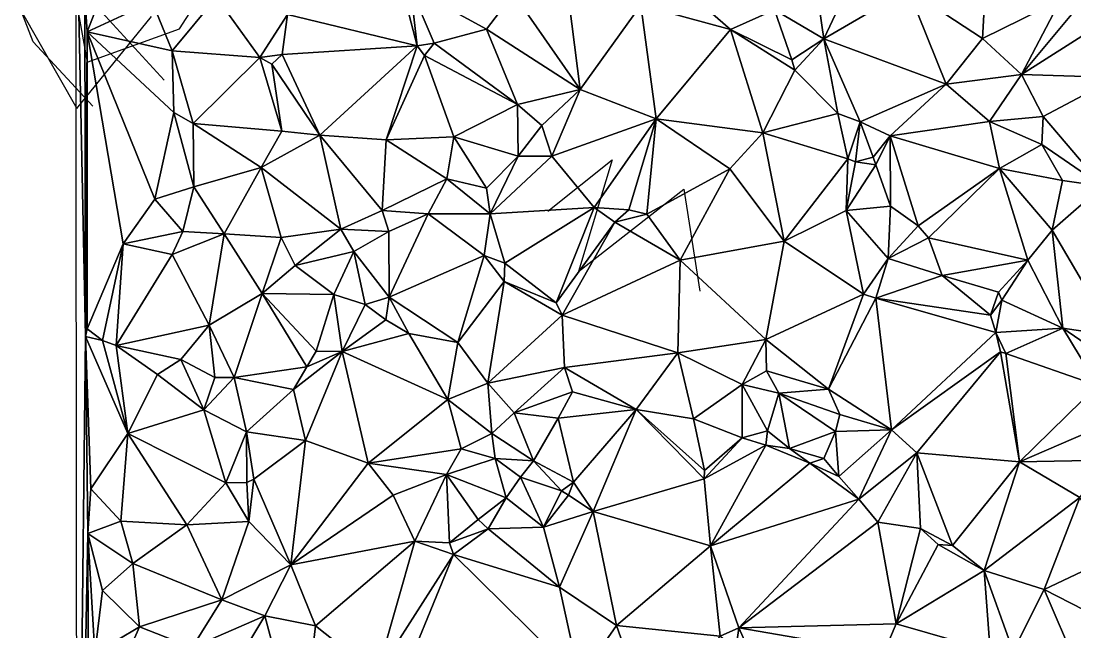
# Model space of a CAD drawing. Header units: metres. Extents: x -15.6 to 15.8, y -15.7 to 15.5.
# Drawn here: x -15.62 to -3.07, y -6.29 to 0.99 of the extents above; entities that cross this region are included whole.
import ezdxf

# ---------------------------------------------------------------- set-up
doc = ezdxf.new("R2010")
doc.units = ezdxf.units.M
doc.layers.add('CRACKS', color=1, linetype='Continuous')
doc.layers.add('STREET_MESH', color=7, linetype='Continuous')

msp = doc.modelspace()

# ---------------------------------------------------------------- linework, layer by layer
at = {"layer": 'CRACKS'}
for points in [[(-13.918, 0.284, 0.1), (-15.008, 1.481, 0.1), (-14.834, 0.501, 0.1), (-13.737, 0.897, 0.1), (-13.249, 1.651, 0.1)], [(-14.766, -0.023, 0.1), (-15.48, 0.744, 0.1), (-15.622, 1.111, 0.1), (-14.958, -0.052, 0.1), (-14.069, 1.044, 0.1)], [(-9.346, -1.275, 0.1), (-8.58, -0.662, 0.1), (-8.981, -1.993, 0.1), (-7.727, -1.015, 0.1), (-7.537, -2.227, 0.1)]]:
    msp.add_polyline3d(points, dxfattribs=at)
at = {"layer": 'STREET_MESH'}
for points in [[(-14.957, -11.938), (-14.855, -2.77), (-14.976, 3.013)], [(-14.855, -2.77), (-14.863, 1.282), (-14.976, 3.013)], [(-9.758, 1.317), (-8.963, 0.175), (-9.163, 1.745)], [(-8.963, 0.175), (-8.239, 1.179), (-9.163, 1.745)], [(-6.649, 1.125), (-6.059, 0.778), (-6.188, 1.654)], [(-6.188, 1.654), (-6.059, 0.778), (-5.711, 1.522)], [(-5.711, 1.522), (-6.059, 0.778), (-5.056, 1.366)], [(-4.122, 1.631), (-5.056, 1.366), (-4.17, 0.782)], [(-3.239, 1.239), (-4.122, 1.631), (-4.17, 0.782)], [(-12.449, 1.068), (-10.906, 0.695), (-11.095, 1.43)], [(-10.906, 0.695), (-10.985, 1.389), (-11.095, 1.43)], [(-10.08, 0.894), (-10.985, 1.389), (-10.701, 0.726)], [(-10.985, 1.389), (-10.906, 0.695), (-10.701, 0.726)], [(-9.758, 1.317), (-10.985, 1.389), (-10.08, 0.894)], [(-14.659, 1.313), (-14.863, 1.282), (-14.837, 0.86)], [(-14.863, 1.282), (-14.855, -2.77), (-14.837, 0.86)], [(-14.062, 1.221), (-14.659, 1.313), (-14.837, 0.86)], [(-14.062, 1.221), (-13.823, 0.634), (-13.294, 1.277)], [(-13.823, 0.634), (-12.778, 0.558), (-13.294, 1.277)], [(-12.778, 0.558), (-12.449, 1.068), (-13.294, 1.277)], [(-8.963, 0.175), (-9.758, 1.317), (-10.08, 0.894)], [(-7.655, 1.316), (-8.239, 1.179), (-7.173, 0.89)], [(-7.655, 1.316), (-7.173, 0.89), (-6.649, 1.125)], [(-6.059, 0.778), (-4.604, 0.238), (-5.056, 1.366)], [(-5.056, 1.366), (-4.604, 0.238), (-4.17, 0.782)], [(-13.823, 0.634), (-14.062, 1.221), (-14.837, 0.86)], [(-8.239, 1.179), (-8.963, 0.175), (-8.057, -0.174)], [(-7.173, 0.89), (-8.239, 1.179), (-8.057, -0.174)], [(-3.704, 0.352), (-3.239, 1.239), (-4.17, 0.782)], [(-3.704, 0.352), (-3.032, 1.162), (-3.239, 1.239)], [(-3.032, 1.162), (-3.704, 0.352), (-2.822, 0.913)], [(-12.449, 1.068), (-12.778, 0.558), (-12.511, 0.59)], [(-10.906, 0.695), (-12.449, 1.068), (-12.511, 0.59)], [(-7.173, 0.89), (-6.441, 0.53), (-6.649, 1.125)], [(-6.441, 0.53), (-6.059, 0.778), (-6.649, 1.125)], [(-10.08, 0.894), (-10.701, 0.726), (-9.708, -0.006)], [(-8.963, 0.175), (-10.08, 0.894), (-9.708, -0.006)], [(-7.173, 0.89), (-8.057, -0.174), (-6.788, -0.342)], [(-6.404, 0.404), (-7.173, 0.89), (-6.788, -0.342)], [(-6.404, 0.404), (-6.441, 0.53), (-7.173, 0.89)], [(-2.822, 0.913), (-3.704, 0.352), (-2.569, 0.316)], [(-14.855, -2.77), (-14.836, -2.676), (-14.837, 0.86)], [(-14.837, 0.86), (-14.405, -1.663), (-14.029, -1.133)], [(-13.803, -0.1), (-14.837, 0.86), (-14.029, -1.133)], [(-14.836, -2.676), (-14.405, -1.663), (-14.837, 0.86)], [(-13.803, -0.1), (-13.823, 0.634), (-14.837, 0.86)], [(-6.441, 0.53), (-6.404, 0.404), (-6.059, 0.778)], [(-6.404, 0.404), (-5.893, -0.11), (-6.059, 0.778)], [(-6.059, 0.778), (-5.626, -0.211), (-4.604, 0.238)], [(-6.059, 0.778), (-5.893, -0.11), (-5.626, -0.211)], [(-4.604, 0.238), (-3.704, 0.352), (-4.17, 0.782)], [(-13.572, -0.231), (-13.823, 0.634), (-13.803, -0.1)], [(-12.778, 0.558), (-13.823, 0.634), (-13.572, -0.231)], [(-12.065, -0.368), (-10.906, 0.695), (-12.511, 0.59)], [(-11.275, -0.424), (-10.906, 0.695), (-12.065, -0.368)], [(-10.817, 0.581), (-10.906, 0.695), (-11.275, -0.424)], [(-10.906, 0.695), (-10.817, 0.581), (-10.701, 0.726)], [(-10.701, 0.726), (-10.817, 0.581), (-9.708, -0.006)], [(-12.517, -0.321), (-12.778, 0.558), (-13.572, -0.231)], [(-12.778, 0.558), (-12.636, 0.475), (-12.511, 0.59)], [(-12.778, 0.558), (-12.517, -0.321), (-12.636, 0.475)], [(-12.636, 0.475), (-12.065, -0.368), (-12.511, 0.59)], [(-10.469, -0.391), (-10.817, 0.581), (-11.275, -0.424)], [(-10.817, 0.581), (-10.469, -0.391), (-9.708, -0.006)], [(-12.517, -0.321), (-12.065, -0.368), (-12.636, 0.475)], [(-5.893, -0.11), (-6.404, 0.404), (-6.788, -0.342)], [(-4.604, 0.238), (-4.087, -0.207), (-3.704, 0.352)], [(-3.704, 0.352), (-4.087, -0.207), (-3.448, -0.148)], [(-3.704, 0.352), (-3.448, -0.148), (-2.569, 0.316)], [(-3.448, -0.148), (-2.741, -0.976), (-2.569, 0.316)], [(-9.418, -0.253), (-8.963, 0.175), (-9.708, -0.006)], [(-8.963, 0.175), (-9.418, -0.253), (-9.299, -0.619)], [(-8.963, 0.175), (-9.299, -0.619), (-8.057, -0.174)], [(-5.626, -0.211), (-5.269, -0.379), (-4.604, 0.238)], [(-4.604, 0.238), (-5.269, -0.379), (-4.087, -0.207)], [(-13.566, -0.984), (-13.803, -0.1), (-14.029, -1.133)], [(-13.566, -0.984), (-13.572, -0.231), (-13.803, -0.1)], [(-10.469, -0.391), (-9.7, -0.618), (-9.708, -0.006)], [(-9.7, -0.618), (-9.418, -0.253), (-9.708, -0.006)], [(-5.775, -0.651), (-5.893, -0.11), (-6.788, -0.342)], [(-5.626, -0.211), (-5.893, -0.11), (-5.775, -0.651)], [(-13.566, -0.984), (-12.764, -0.756), (-13.572, -0.231)], [(-12.764, -0.756), (-12.517, -0.321), (-13.572, -0.231)], [(-9.299, -0.619), (-8.794, -1.23), (-8.057, -0.174)], [(-8.794, -1.23), (-8.384, -1.261), (-8.057, -0.174)], [(-8.384, -1.261), (-8.168, -1.312), (-8.057, -0.174)], [(-8.168, -1.312), (-7.18, -0.772), (-8.057, -0.174)], [(-8.057, -0.174), (-7.18, -0.772), (-6.788, -0.342)], [(-5.683, -0.687), (-5.626, -0.211), (-5.775, -0.651)], [(-5.683, -0.687), (-5.474, -0.633), (-5.626, -0.211)], [(-5.626, -0.211), (-5.474, -0.633), (-5.269, -0.379)], [(-5.269, -0.379), (-3.968, -0.767), (-4.087, -0.207)], [(-4.087, -0.207), (-3.463, -0.481), (-3.448, -0.148)], [(-3.968, -0.767), (-3.463, -0.481), (-4.087, -0.207)], [(-3.448, -0.148), (-3.463, -0.481), (-2.741, -0.976)], [(-12.065, -0.368), (-12.517, -0.321), (-12.764, -0.756)], [(-11.812, -1.49), (-12.065, -0.368), (-12.764, -0.756)], [(-11.323, -1.266), (-12.065, -0.368), (-11.812, -1.49)], [(-11.323, -1.266), (-11.275, -0.424), (-12.065, -0.368)], [(-9.418, -0.253), (-9.7, -0.618), (-9.299, -0.619)], [(-7.18, -0.772), (-6.534, -1.631), (-6.788, -0.342)], [(-6.534, -1.631), (-5.775, -0.651), (-6.788, -0.342)], [(-11.323, -1.266), (-10.55, -0.889), (-11.275, -0.424)], [(-10.55, -0.889), (-10.469, -0.391), (-11.275, -0.424)], [(-10.55, -0.889), (-10.08, -1), (-10.469, -0.391)], [(-10.08, -1), (-9.7, -0.618), (-10.469, -0.391)], [(-5.474, -0.633), (-5.439, -0.724), (-5.269, -0.379)], [(-5.269, -0.379), (-5.439, -0.724), (-5.267, -1.215)], [(-4.938, -1.45), (-5.269, -0.379), (-5.267, -1.215)], [(-4.938, -1.45), (-3.968, -0.767), (-5.269, -0.379)], [(-3.463, -0.481), (-3.968, -0.767), (-3.217, -0.909)], [(-3.463, -0.481), (-3.217, -0.909), (-2.741, -0.976)], [(-10.08, -1), (-10.035, -1.309), (-9.7, -0.618)], [(-9.7, -0.618), (-10.035, -1.309), (-9.299, -0.619)], [(-10.035, -1.309), (-8.794, -1.23), (-9.299, -0.619)], [(-5.794, -1.268), (-5.775, -0.651), (-6.534, -1.631)], [(-5.794, -1.268), (-5.683, -0.687), (-5.775, -0.651)], [(-5.683, -0.687), (-5.794, -1.268), (-5.439, -0.724)], [(-5.439, -0.724), (-5.794, -1.268), (-5.267, -1.215)], [(-5.474, -0.633), (-5.683, -0.687), (-5.439, -0.724)], [(-13.566, -0.984), (-13.203, -1.546), (-12.764, -0.756)], [(-12.764, -0.756), (-13.203, -1.546), (-12.525, -1.59)], [(-11.812, -1.49), (-12.764, -0.756), (-12.525, -1.59)], [(-7.77, -1.861), (-7.18, -0.772), (-8.168, -1.312)], [(-7.18, -0.772), (-7.77, -1.861), (-6.534, -1.631)], [(-3.968, -0.767), (-4.938, -1.45), (-4.815, -1.594)], [(-3.63, -1.861), (-3.968, -0.767), (-4.815, -1.594)], [(-3.217, -0.909), (-3.968, -0.767), (-3.339, -1.503)], [(-3.968, -0.767), (-3.63, -1.861), (-3.339, -1.503)], [(-13.697, -1.519), (-13.566, -0.984), (-14.029, -1.133)], [(-13.697, -1.519), (-13.203, -1.546), (-13.566, -0.984)], [(-10.772, -1.309), (-10.55, -0.889), (-11.323, -1.266)], [(-10.55, -0.889), (-10.772, -1.309), (-10.035, -1.309)], [(-10.08, -1), (-10.55, -0.889), (-10.035, -1.309)], [(-3.217, -0.909), (-3.339, -1.503), (-2.741, -0.976)], [(-3.339, -1.503), (-2.603, -2.76), (-2.741, -0.976)], [(-14.405, -1.663), (-13.697, -1.519), (-14.029, -1.133)], [(-10.035, -1.309), (-9.861, -1.897), (-8.794, -1.23)], [(-9.861, -1.897), (-9.249, -2.368), (-8.794, -1.23)], [(-9.249, -2.368), (-8.551, -1.405), (-8.794, -1.23)], [(-8.551, -1.405), (-8.384, -1.261), (-8.794, -1.23)], [(-5.794, -1.268), (-5.295, -1.84), (-5.267, -1.215)], [(-5.295, -1.84), (-4.938, -1.45), (-5.267, -1.215)], [(-11.241, -1.516), (-11.323, -1.266), (-11.812, -1.49)], [(-11.241, -1.516), (-10.772, -1.309), (-11.323, -1.266)], [(-10.772, -1.309), (-11.241, -1.516), (-11.238, -2.299)], [(-10.106, -1.805), (-10.772, -1.309), (-11.238, -2.299)], [(-10.772, -1.309), (-10.106, -1.805), (-10.035, -1.309)], [(-10.035, -1.309), (-10.106, -1.805), (-9.861, -1.897)], [(-8.384, -1.261), (-8.551, -1.405), (-8.168, -1.312)], [(-8.551, -1.405), (-7.77, -1.861), (-8.168, -1.312)], [(-5.586, -2.265), (-5.794, -1.268), (-6.534, -1.631)], [(-5.295, -1.84), (-5.794, -1.268), (-5.586, -2.265)], [(-12.356, -1.923), (-11.812, -1.49), (-12.525, -1.59)], [(-12.356, -1.923), (-11.659, -1.757), (-11.812, -1.49)], [(-11.659, -1.757), (-11.241, -1.516), (-11.812, -1.49)], [(-9.175, -2.516), (-8.551, -1.405), (-9.249, -2.368)], [(-8.551, -1.405), (-9.175, -2.516), (-7.77, -1.861)], [(-4.938, -1.45), (-5.295, -1.84), (-4.815, -1.594)], [(-3.63, -1.861), (-3.213, -2.669), (-3.339, -1.503)], [(-3.339, -1.503), (-3.213, -2.669), (-2.603, -2.76)], [(-13.822, -1.792), (-13.697, -1.519), (-14.405, -1.663)], [(-13.203, -1.546), (-13.697, -1.519), (-13.822, -1.792)], [(-13.383, -2.635), (-13.203, -1.546), (-13.822, -1.792)], [(-13.203, -1.546), (-13.383, -2.635), (-12.751, -2.255)], [(-13.203, -1.546), (-12.751, -2.255), (-12.525, -1.59)], [(-12.751, -2.255), (-12.356, -1.923), (-12.525, -1.59)], [(-11.241, -1.516), (-11.659, -1.757), (-11.238, -2.299)], [(-6.534, -1.631), (-7.77, -1.861), (-6.749, -2.804)], [(-5.586, -2.265), (-6.534, -1.631), (-6.749, -2.804)], [(-4.815, -1.594), (-5.295, -1.84), (-4.65, -2.043)], [(-3.63, -1.861), (-4.815, -1.594), (-4.65, -2.043)], [(-14.836, -2.676), (-14.654, -2.815), (-14.405, -1.663)], [(-14.654, -2.815), (-14.489, -2.878), (-14.405, -1.663)], [(-14.489, -2.878), (-13.822, -1.792), (-14.405, -1.663)], [(-11.897, -2.27), (-11.659, -1.757), (-12.356, -1.923)], [(-11.523, -2.387), (-11.659, -1.757), (-11.897, -2.27)], [(-11.659, -1.757), (-11.523, -2.387), (-11.238, -2.299)], [(-14.489, -2.878), (-13.383, -2.635), (-13.822, -1.792)], [(-10.421, -2.839), (-10.106, -1.805), (-11.238, -2.299)], [(-9.868, -2.112), (-10.106, -1.805), (-10.421, -2.839)], [(-10.106, -1.805), (-9.868, -2.112), (-9.861, -1.897)], [(-7.77, -1.861), (-9.175, -2.516), (-7.8, -2.965)], [(-7.77, -1.861), (-7.8, -2.965), (-6.749, -2.804)], [(-5.441, -2.313), (-5.295, -1.84), (-5.586, -2.265)], [(-5.295, -1.84), (-5.441, -2.313), (-4.65, -2.043)], [(-3.978, -2.241), (-3.63, -1.861), (-4.65, -2.043)], [(-3.94, -2.337), (-3.63, -1.861), (-3.978, -2.241)], [(-3.63, -1.861), (-3.94, -2.337), (-3.213, -2.669)], [(-11.897, -2.27), (-12.356, -1.923), (-12.751, -2.255)], [(-9.868, -2.112), (-9.249, -2.368), (-9.861, -1.897)], [(-9.868, -2.112), (-10.421, -2.839), (-10.064, -3.326)], [(-9.175, -2.516), (-9.868, -2.112), (-10.064, -3.326)], [(-9.868, -2.112), (-9.175, -2.516), (-9.249, -2.368)], [(-5.441, -2.313), (-4.074, -2.514), (-4.65, -2.043)], [(-4.074, -2.514), (-3.978, -2.241), (-4.65, -2.043)], [(-12.751, -2.255), (-13.383, -2.635), (-13.085, -3.259)], [(-12.219, -3.132), (-12.751, -2.255), (-13.085, -3.259)], [(-12.751, -2.255), (-12.219, -3.132), (-12.106, -2.944)], [(-11.897, -2.27), (-12.751, -2.255), (-12.106, -2.944)], [(-4.074, -2.514), (-3.94, -2.337), (-3.978, -2.241)], [(-11.799, -2.946), (-11.897, -2.27), (-12.106, -2.944)], [(-11.523, -2.387), (-11.897, -2.27), (-11.799, -2.946)], [(-11.238, -2.299), (-11.523, -2.387), (-11.277, -2.572)], [(-11.238, -2.299), (-11.277, -2.572), (-11.003, -2.735)], [(-10.421, -2.839), (-11.238, -2.299), (-11.003, -2.735)], [(-6.005, -3.397), (-5.586, -2.265), (-6.749, -2.804)], [(-5.441, -2.313), (-5.586, -2.265), (-6.005, -3.397)], [(-5.254, -3.881), (-5.441, -2.313), (-6.005, -3.397)], [(-5.441, -2.313), (-4.01, -2.721), (-4.074, -2.514)], [(-4.01, -2.721), (-5.441, -2.313), (-5.254, -3.881)], [(-4.074, -2.514), (-4.01, -2.721), (-3.94, -2.337)], [(-3.94, -2.337), (-4.01, -2.721), (-3.213, -2.669)], [(-11.277, -2.572), (-11.523, -2.387), (-11.799, -2.946)], [(-13.383, -2.635), (-14.489, -2.878), (-13.718, -3.042)], [(-13.313, -3.258), (-13.383, -2.635), (-13.718, -3.042)], [(-13.383, -2.635), (-13.313, -3.258), (-13.085, -3.259)], [(-11.277, -2.572), (-11.799, -2.946), (-11.003, -2.735)], [(-9.175, -2.516), (-10.064, -3.326), (-9.148, -3.137)], [(-7.8, -2.965), (-9.175, -2.516), (-9.148, -3.137)], [(-14.654, -2.815), (-14.836, -2.676), (-14.855, -2.77)], [(-11.799, -2.946), (-10.537, -3.521), (-11.003, -2.735)], [(-10.537, -3.521), (-10.421, -2.839), (-11.003, -2.735)], [(-4.01, -2.721), (-5.254, -3.881), (-3.955, -2.95)], [(-3.213, -2.669), (-4.01, -2.721), (-3.893, -2.973)], [(-4.01, -2.721), (-3.955, -2.95), (-3.893, -2.973)], [(-2.802, -3.354), (-3.213, -2.669), (-3.893, -2.973)], [(-2.603, -2.76), (-3.213, -2.669), (-2.873, -2.904)], [(-3.213, -2.669), (-2.802, -3.354), (-2.873, -2.904)], [(-14.829, -5.116), (-14.855, -2.77), (-14.957, -11.938)], [(-14.79, -4.584), (-14.855, -2.77), (-14.829, -5.116)], [(-14.79, -4.584), (-14.352, -3.924), (-14.855, -2.77)], [(-14.352, -3.924), (-14.654, -2.815), (-14.855, -2.77)], [(-14.489, -2.878), (-14.654, -2.815), (-14.352, -3.924)], [(-13.996, -3.222), (-14.489, -2.878), (-14.352, -3.924)], [(-14.489, -2.878), (-13.996, -3.222), (-13.718, -3.042)], [(-10.421, -2.839), (-10.537, -3.521), (-10.064, -3.326)], [(-7.8, -2.965), (-7.033, -3.342), (-6.749, -2.804)], [(-7.033, -3.342), (-6.744, -3.178), (-6.749, -2.804)], [(-6.744, -3.178), (-6.005, -3.397), (-6.749, -2.804)], [(-11.799, -2.946), (-12.377, -3.4), (-12.233, -4.008)], [(-12.219, -3.132), (-12.377, -3.4), (-11.799, -2.946)], [(-11.488, -4.277), (-11.799, -2.946), (-12.233, -4.008)], [(-12.219, -3.132), (-11.799, -2.946), (-12.106, -2.944)], [(-11.488, -4.277), (-10.537, -3.521), (-11.799, -2.946)], [(-8.295, -3.64), (-7.8, -2.965), (-9.148, -3.137)], [(-8.295, -3.64), (-7.611, -3.751), (-7.8, -2.965)], [(-7.611, -3.751), (-7.033, -3.342), (-7.8, -2.965)], [(-3.955, -2.95), (-5.254, -3.881), (-4.951, -4.157)], [(-3.728, -4.264), (-3.955, -2.95), (-4.951, -4.157)], [(-3.955, -2.95), (-3.728, -4.264), (-3.893, -2.973)], [(-3.728, -4.264), (-2.802, -3.354), (-3.893, -2.973)], [(-13.718, -3.042), (-13.996, -3.222), (-13.445, -3.642)], [(-13.313, -3.258), (-13.718, -3.042), (-13.445, -3.642)], [(-12.377, -3.4), (-12.219, -3.132), (-13.085, -3.259)], [(-10.064, -3.326), (-9.748, -3.679), (-9.148, -3.137)], [(-9.748, -3.679), (-9.052, -3.428), (-9.148, -3.137)], [(-9.052, -3.428), (-8.295, -3.64), (-9.148, -3.137)], [(-13.996, -3.222), (-14.352, -3.924), (-13.445, -3.642)], [(-13.313, -3.258), (-13.445, -3.642), (-13.085, -3.259)], [(-13.445, -3.642), (-12.937, -3.905), (-13.085, -3.259)], [(-12.937, -3.905), (-12.377, -3.4), (-13.085, -3.259)], [(-6.597, -3.445), (-6.744, -3.178), (-7.033, -3.342)], [(-6.744, -3.178), (-6.597, -3.445), (-6.005, -3.397)], [(-10.537, -3.521), (-10.013, -3.924), (-10.064, -3.326)], [(-10.013, -3.924), (-9.748, -3.679), (-10.064, -3.326)], [(-7.611, -3.751), (-7.032, -3.977), (-7.033, -3.342)], [(-7.032, -3.977), (-6.733, -3.895), (-7.033, -3.342)], [(-6.733, -3.895), (-6.597, -3.445), (-7.033, -3.342)], [(-2.802, -3.354), (-3.728, -4.264), (-2.764, -3.847)], [(-12.377, -3.4), (-12.937, -3.905), (-12.233, -4.008)], [(-9.052, -3.428), (-9.748, -3.679), (-9.225, -3.741)], [(-9.052, -3.428), (-9.225, -3.741), (-8.295, -3.64)], [(-6.597, -3.445), (-6.733, -3.895), (-6.469, -4.102)], [(-6.597, -3.445), (-5.871, -3.699), (-6.005, -3.397)], [(-5.922, -3.902), (-6.597, -3.445), (-6.469, -4.102)], [(-5.922, -3.902), (-5.871, -3.699), (-6.597, -3.445)], [(-5.871, -3.699), (-5.254, -3.881), (-6.005, -3.397)], [(-10.537, -3.521), (-11.488, -4.277), (-10.382, -4.107)], [(-10.013, -3.924), (-10.537, -3.521), (-10.382, -4.107)], [(-8.295, -3.64), (-9.225, -3.741), (-9.042, -4.507)], [(-8.807, -4.856), (-8.295, -3.64), (-9.042, -4.507)], [(-8.807, -4.856), (-7.485, -4.465), (-8.295, -3.64)], [(-8.295, -3.64), (-7.485, -4.465), (-7.48, -4.365)], [(-7.611, -3.751), (-8.295, -3.64), (-7.48, -4.365)], [(-14.352, -3.924), (-13.184, -4.514), (-13.445, -3.642)], [(-13.184, -4.514), (-12.937, -3.905), (-13.445, -3.642)], [(-9.52, -4.25), (-9.748, -3.679), (-10.013, -3.924)], [(-9.748, -3.679), (-9.52, -4.25), (-9.225, -3.741)], [(-9.225, -3.741), (-9.52, -4.25), (-9.042, -4.507)], [(-7.032, -3.977), (-7.611, -3.751), (-7.48, -4.365)], [(-5.254, -3.881), (-5.871, -3.699), (-5.922, -3.902)], [(-5.881, -4.438), (-5.254, -3.881), (-5.922, -3.902)], [(-5.254, -3.881), (-5.881, -4.438), (-5.643, -4.706)], [(-5.254, -3.881), (-5.643, -4.706), (-4.951, -4.157)], [(-3.728, -4.264), (-2.694, -4.243), (-2.764, -3.847)], [(-14.435, -4.969), (-14.352, -3.924), (-14.79, -4.584)], [(-14.352, -3.924), (-14.435, -4.969), (-13.646, -5.014)], [(-13.184, -4.514), (-14.352, -3.924), (-13.646, -5.014)], [(-12.937, -3.905), (-13.184, -4.514), (-12.932, -4.511)], [(-12.937, -3.905), (-12.849, -4.47), (-12.233, -4.008)], [(-12.849, -4.47), (-12.937, -3.905), (-12.932, -4.511)], [(-12.849, -4.47), (-12.409, -5.49), (-12.233, -4.008)], [(-12.409, -5.49), (-11.488, -4.277), (-12.233, -4.008)], [(-9.974, -4.225), (-10.013, -3.924), (-10.382, -4.107)], [(-9.974, -4.225), (-9.52, -4.25), (-10.013, -3.924)], [(-7.485, -4.465), (-7.032, -3.977), (-7.48, -4.365)], [(-6.749, -4.066), (-7.032, -3.977), (-7.485, -4.465)], [(-6.749, -4.066), (-6.733, -3.895), (-7.032, -3.977)], [(-6.733, -3.895), (-6.749, -4.066), (-6.469, -4.102)], [(-6.058, -4.222), (-5.922, -3.902), (-6.469, -4.102)], [(-6.058, -4.222), (-5.881, -4.438), (-5.922, -3.902)], [(-11.488, -4.277), (-10.553, -4.415), (-10.382, -4.107)], [(-10.553, -4.415), (-9.974, -4.225), (-10.382, -4.107)], [(-6.749, -4.066), (-7.485, -4.465), (-7.411, -5.265)], [(-6.228, -4.279), (-6.749, -4.066), (-7.411, -5.265)], [(-6.749, -4.066), (-6.228, -4.279), (-6.469, -4.102)], [(-6.228, -4.279), (-6.058, -4.222), (-6.469, -4.102)], [(-9.974, -4.225), (-10.553, -4.415), (-9.845, -4.691)], [(-9.674, -4.444), (-9.974, -4.225), (-9.845, -4.691)], [(-9.974, -4.225), (-9.674, -4.444), (-9.52, -4.25)], [(-9.674, -4.444), (-9.185, -4.608), (-9.52, -4.25)], [(-9.52, -4.25), (-9.185, -4.608), (-9.042, -4.507)], [(-5.881, -4.438), (-6.058, -4.222), (-6.228, -4.279)], [(-5.643, -4.706), (-5.415, -4.98), (-4.951, -4.157)], [(-5.415, -4.98), (-4.909, -5.058), (-4.951, -4.157)], [(-4.529, -5.258), (-3.728, -4.264), (-4.951, -4.157)], [(-4.909, -5.058), (-4.529, -5.258), (-4.951, -4.157)], [(-3.728, -4.264), (-4.529, -5.258), (-4.15, -5.558)], [(-3.728, -4.264), (-4.15, -5.558), (-3.011, -4.686)], [(-2.694, -4.243), (-3.728, -4.264), (-3.011, -4.686)], [(-11.19, -4.661), (-11.488, -4.277), (-12.409, -5.49)], [(-11.19, -4.661), (-10.553, -4.415), (-11.488, -4.277)], [(-6.228, -4.279), (-7.411, -5.265), (-5.643, -4.706)], [(-5.881, -4.438), (-6.228, -4.279), (-5.643, -4.706)], [(-12.911, -4.972), (-13.184, -4.514), (-13.646, -5.014)], [(-13.184, -4.514), (-12.911, -4.972), (-12.932, -4.511)], [(-12.911, -4.972), (-12.849, -4.47), (-12.932, -4.511)], [(-12.849, -4.47), (-12.911, -4.972), (-12.409, -5.49)], [(-11.19, -4.661), (-10.932, -5.21), (-10.553, -4.415)], [(-10.932, -5.21), (-10.518, -5.229), (-10.553, -4.415)], [(-10.553, -4.415), (-10.177, -4.95), (-9.845, -4.691)], [(-10.518, -5.229), (-10.177, -4.95), (-10.553, -4.415)], [(-9.399, -5.04), (-9.674, -4.444), (-9.845, -4.691)], [(-9.185, -4.608), (-9.674, -4.444), (-9.399, -5.04)], [(-9.185, -4.608), (-9.103, -4.661), (-9.042, -4.507)], [(-9.103, -4.661), (-8.807, -4.856), (-9.042, -4.507)], [(-7.485, -4.465), (-8.807, -4.856), (-7.411, -5.265)], [(-14.435, -4.969), (-14.79, -4.584), (-14.829, -5.116)], [(-9.103, -4.661), (-9.185, -4.608), (-9.399, -5.04)], [(-10.932, -5.21), (-11.19, -4.661), (-12.409, -5.49)], [(-9.845, -4.691), (-10.177, -4.95), (-10.058, -5.061)], [(-9.399, -5.04), (-9.845, -4.691), (-10.058, -5.061)], [(-9.103, -4.661), (-9.399, -5.04), (-8.807, -4.856)], [(-7.411, -5.265), (-7.074, -6.24), (-5.643, -4.706)], [(-7.074, -6.24), (-5.415, -4.98), (-5.643, -4.706)], [(-4.15, -5.558), (-3.434, -5.783), (-3.011, -4.686)], [(-3.434, -5.783), (-2.607, -5.392), (-3.011, -4.686)], [(-8.807, -4.856), (-9.399, -5.04), (-9.207, -5.755)], [(-8.529, -6.214), (-8.807, -4.856), (-9.207, -5.755)], [(-8.807, -4.856), (-8.529, -6.214), (-7.411, -5.265)], [(-14.293, -5.474), (-14.435, -4.969), (-14.829, -5.116)], [(-14.435, -4.969), (-14.293, -5.474), (-13.646, -5.014)], [(-14.293, -5.474), (-13.231, -5.908), (-13.646, -5.014)], [(-13.231, -5.908), (-12.911, -4.972), (-13.646, -5.014)], [(-12.409, -5.49), (-12.911, -4.972), (-13.231, -5.908)], [(-10.177, -4.95), (-10.518, -5.229), (-10.058, -5.061)], [(-5.415, -4.98), (-7.074, -6.24), (-5.197, -6.193)], [(-4.909, -5.058), (-5.415, -4.98), (-5.197, -6.193)], [(-14.815, -9.188), (-14.829, -5.116), (-14.957, -11.938)], [(-14.815, -9.188), (-14.742, -6.548), (-14.829, -5.116)], [(-14.742, -6.548), (-14.652, -5.796), (-14.829, -5.116)], [(-14.652, -5.796), (-14.293, -5.474), (-14.829, -5.116)], [(-10.518, -5.229), (-10.473, -5.366), (-10.058, -5.061)], [(-10.058, -5.061), (-10.473, -5.366), (-9.207, -5.755)], [(-9.399, -5.04), (-10.058, -5.061), (-9.207, -5.755)], [(-4.697, -5.248), (-4.909, -5.058), (-5.197, -6.193)], [(-4.909, -5.058), (-4.697, -5.248), (-4.529, -5.258)], [(-12.115, -6.219), (-10.932, -5.21), (-12.409, -5.49)], [(-10.932, -5.21), (-12.115, -6.219), (-11.385, -6.799)], [(-10.473, -5.366), (-10.932, -5.21), (-11.385, -6.799)], [(-10.473, -5.366), (-10.518, -5.229), (-10.932, -5.21)], [(-8.529, -6.214), (-7.294, -6.34), (-7.411, -5.265)], [(-7.294, -6.34), (-7.074, -6.24), (-7.411, -5.265)], [(-4.697, -5.248), (-5.197, -6.193), (-4.15, -5.558)], [(-4.529, -5.258), (-4.697, -5.248), (-4.15, -5.558)], [(-11.192, -7.124), (-10.473, -5.366), (-11.385, -6.799)], [(-10.473, -5.366), (-11.192, -7.124), (-8.971, -6.849)], [(-10.473, -5.366), (-8.971, -6.849), (-9.207, -5.755)], [(-3.434, -5.783), (-2.636, -6.195), (-2.607, -5.392)], [(-14.652, -5.796), (-14.213, -6.229), (-14.293, -5.474)], [(-14.213, -6.229), (-13.231, -5.908), (-14.293, -5.474)], [(-12.409, -5.49), (-13.231, -5.908), (-12.718, -6.1)], [(-12.115, -6.219), (-12.409, -5.49), (-12.718, -6.1)], [(-5.197, -6.193), (-4.077, -6.515), (-4.15, -5.558)], [(-4.077, -6.515), (-3.804, -6.519), (-4.15, -5.558)], [(-3.804, -6.519), (-3.434, -5.783), (-4.15, -5.558)], [(-8.971, -6.849), (-8.529, -6.214), (-9.207, -5.755)], [(-14.213, -6.229), (-14.652, -5.796), (-14.742, -6.548)], [(-3.434, -5.783), (-3.804, -6.519), (-3.052, -6.681)], [(-2.636, -6.195), (-3.434, -5.783), (-3.052, -6.681)], [(-14.213, -6.229), (-13.586, -6.475), (-13.231, -5.908)], [(-13.231, -5.908), (-13.586, -6.475), (-12.718, -6.1)], [(-13.586, -6.475), (-13.489, -7.38), (-12.718, -6.1)], [(-13.489, -7.38), (-12.284, -7.721), (-12.718, -6.1)], [(-12.284, -7.721), (-12.115, -6.219), (-12.718, -6.1)], [(-14.213, -6.229), (-14.742, -6.548), (-14.401, -6.663)], [(-13.586, -6.475), (-14.213, -6.229), (-14.401, -6.663)], [(-12.115, -6.219), (-12.284, -7.721), (-11.385, -6.799)], [(-8.102, -7.433), (-8.529, -6.214), (-8.971, -6.849)], [(-8.529, -6.214), (-8.102, -7.433), (-7.294, -6.34)], [(-7.294, -6.34), (-7.105, -6.475), (-7.074, -6.24)], [(-7.074, -6.24), (-7.105, -6.475), (-6.711, -7.049)], [(-7.074, -6.24), (-5.346, -6.541), (-5.197, -6.193)], [(-7.074, -6.24), (-6.711, -7.049), (-5.346, -6.541)], [(-5.197, -6.193), (-5.346, -6.541), (-4.077, -6.515)]]:
    msp.add_3dface(points, dxfattribs=at)

doc.saveas('drawing.dxf')
